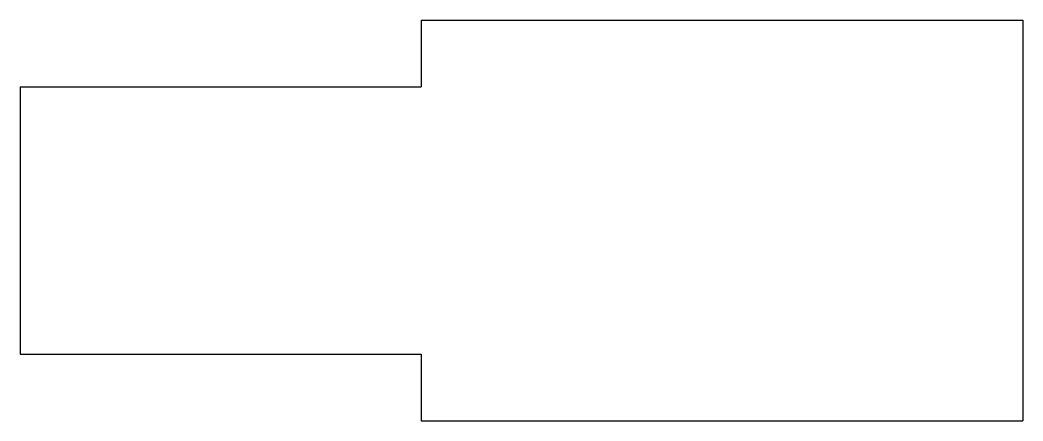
# Model space of a CAD drawing. Header units: millimetres. Extents: x 0 to 15, y 0 to 6.
import ezdxf

# ---------------------------------------------------------------- set-up
doc = ezdxf.new("R2010")
doc.units = ezdxf.units.MM

msp = doc.modelspace()

# ---------------------------------------------------------------- linework, layer by layer
for p, q in [((6, 6, 2.7), (15, 6, 2.7)), ((6, 6, 2.7), (6, 5, 2.7)), ((15, 6, 2.7), (15, 0, 2.7)), ((0, 5, 2.7), (6, 5, 2.7)), ((0, 5, 2.7), (0, 1, 2.7)), ((0, 1, 2.7), (6, 1, 2.7)), ((6, 1, 2.7), (6, 0, 2.7)), ((6, 0, 2.7), (15, 0, 2.7))]:
    msp.add_line(p, q)

doc.saveas('drawing.dxf')
